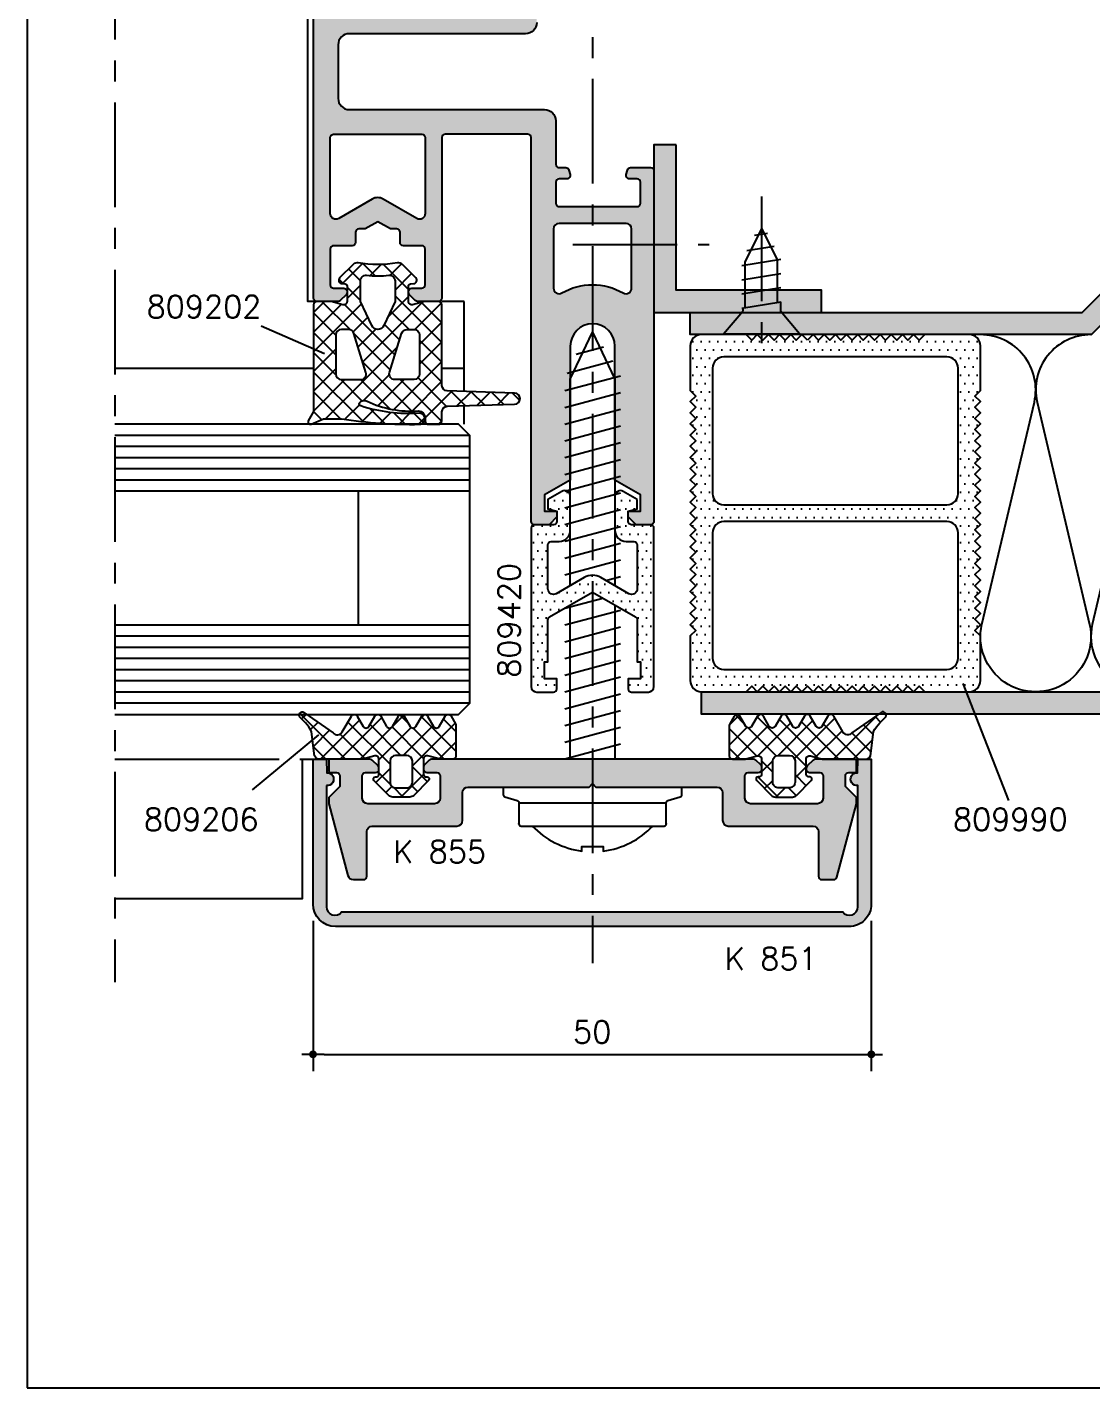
# Model space of a CAD drawing. Extents: x 0 to 4131, y -1600 to 527.
# Drawn here: x 920 to 1015.4, y -320 to -198.1 of the extents above; entities that cross this region are included whole.
import ezdxf

# ---------------------------------------------------------------- set-up
doc = ezdxf.new("R2010")
doc.units = 0
doc.header["$LTSCALE"] = 7.5
doc.header["$MEASUREMENT"] = 0
doc.linetypes.add('CENTER', pattern=[2, 1.25, -0.25, 0.25, -0.25])
doc.layers.get('0').update_dxf_attribs({"linetype": 'CONTINUOUS'})
doc.layers.get('DEFPOINTS').update_dxf_attribs({"linetype": 'CONTINUOUS'})
for name, color, linetype in [('ASSI', 1, 'CENTER'), ('FILL', 8, 'CONTINUOUS'), ('FINE', 7, 'CONTINUOUS'), ('GOMMA', 3, 'CONTINUOUS'), ('GROSSA', 4, 'CONTINUOUS'), ('MARCHIO', 7, 'CONTINUOUS'), ('QUOTE', 254, 'CONTINUOUS'), ('TRATTEGGI', 140, 'CONTINUOUS'), ('VETRO', 6, 'CONTINUOUS'), ('VITERIA', 40, 'CONTINUOUS')]:
    doc.layers.add(name, color=color, linetype=linetype)
doc.styles.get("Standard").update_dxf_attribs({"font": 'romans.shx'})
doc.dimstyles.new('SCALA_1-1$0', dxfattribs={"dimtxt": 2, "dimasz": 1, "dimexe": 1.5, "dimexo": 1.5, "dimgap": 1, "dimtad": 3, "dimdsep": 46, "dimtxsty": 'Standard', "dimblk1": 'PUNTO', "dimblk2": 'PUNTO', "dimsah": 1, "dimcen": 0.09, "dimclrt": 2, "dimadec": 0, "dimazin": 0, "dimtfac": 0.7, "dimtmove": 0, "dimatfit": 3, "dimldrblk": 'PUNTO', "dimfxl": 1, "dimtolj": 2, "dimarcsym": 0})
doc.dimstyles.new('SCALA_1-1$2', dxfattribs={"dimtxt": 2, "dimasz": 2.5, "dimexe": 1.5, "dimexo": 1.5, "dimgap": 1, "dimtad": 3, "dimdec": 0, "dimdsep": 46, "dimtxsty": 'Standard', "dimcen": 0, "dimclrt": 2, "dimaunit": 1, "dimadec": 0, "dimazin": 0, "dimtfac": 0.7, "dimtdec": 4, "dimtmove": 0, "dimatfit": 3, "dimfxl": 1, "dimtolj": 2, "dimarcsym": 0})
pattern_1 = [(45, (920, -320), (-0.883883, 0.883883), []), (135, (920, -320), (-0.883883, -0.883883), [])]
pattern_2 = [(0, (920, -320), (0.375, 0.75), [0, -0.75])]

# ---------------------------------------------------------------- blocks, each defined once
blk = doc.blocks.new('PUNTO')
blk.add_line((-1, 0), (1, 0))
at = {"const_width": 0.35}
blk.add_lwpolyline([(-0.175, 0, 1), (0.175, 0, 1)], format="xyb", close=True, dxfattribs=at)
blk = doc.blocks.new('*D207')
at = {"layer": 'DEFPOINTS', "color": 0, "transparency": 16777216}
for p in [(945.61, -276.66), (995.63, -276.66), (995.63, -290.12)]:
    blk.add_point(p, dxfattribs=at)
at = {"layer": 'QUOTE', "color": 0, "lineweight": -2, "transparency": 16777216}
for p, q in [((945.61, -278.16), (945.61, -291.62)), ((995.63, -278.16), (995.63, -291.62)), ((946.61, -290.12), (994.63, -290.12))]:
    blk.add_line(p, q, dxfattribs=at)
at = {"layer": 'QUOTE', "color": 0, "lineweight": -2, "transparency": 16777216, "rotation": 180}
blk.add_blockref('PUNTO', (945.61, -290.12), dxfattribs=at)
at = {"layer": 'QUOTE', "color": 0, "lineweight": -2, "transparency": 16777216}
blk.add_blockref('PUNTO', (995.63, -290.12), dxfattribs=at)
at = {"layer": 'QUOTE', "color": 2, "transparency": 16777216, "insert": (970.62, -288.12), "char_height": 2, "attachment_point": 5}
blk.add_mtext('\\A2;50', dxfattribs=at)
blk = doc.blocks.new('*D209')
at = {"layer": 'DEFPOINTS', "color": 0, "transparency": 16777216}
for p in [(970.66, -112.71), (967.14, -114.17), (983.93, -167.22), (1086.8, -233.84), (970.66, -281.95)]:
    blk.add_point(p, dxfattribs=at)
at = {"layer": 'QUOTE', "color": 0, "lineweight": -2, "transparency": 16777216}
blk.add_arc((970.66, -117.69), 51.27, 272.7939, 312.2061, dxfattribs=at)
at = {"layer": 'QUOTE', "color": 0, "transparency": 16777216}
for points in [[(1004.81, -155.37), (1005.39, -155.97), (1006.91, -153.95)], [(973.17, -169.32), (973.15, -168.49), (970.66, -168.97)]]:
    blk.add_solid(points, dxfattribs=at)
at = {"layer": 'QUOTE', "color": 2, "transparency": 16777216, "insert": (989.51, -163.22), "char_height": 2, "attachment_point": 5, "rotation": 22.5}
blk.add_mtext('\\A2;Variabile', dxfattribs=at)

msp = doc.modelspace()

# ---------------------------------------------------------------- hatches: boundary and pattern name
at = {"layer": 'FILL'}
h = msp.add_hatch(color=253, dxfattribs=at)
h.paths.add_polyline_path([(945.6564, -222.3595, 0.41421356), (945.9564, -222.6595), (947.8322, -222.6595, 0.19891237), (948.0443, -222.5716), (948.5685, -222.0473, 0.23202478), (948.654, -221.7973, 0.45178835), (948.3564, -221.4595), (947.4564, -221.4595, -0.41421356), (947.1564, -221.1595), (947.1564, -217.9595, -0.41421356), (947.4564, -217.6595), (949.1064, -217.6595, 0.41421356), (949.4064, -217.3595), (949.4064, -216.4595, -0.41421356), (949.7064, -216.1595), (950.2724, -216.1595), (951.4064, -215.5048), (952.5404, -216.1595), (953.1064, -216.1595, -0.41421356), (953.4064, -216.4595), (953.4064, -217.3595, 0.41421356), (953.7064, -217.6595), (955.3564, -217.6595, -0.41421356), (955.6564, -217.9595), (955.6564, -221.1595, -0.41421356), (955.3564, -221.4595), (954.4564, -221.4595, 0.45178835), (954.1588, -221.7973, 0.23202478), (954.2443, -222.0473), (954.7685, -222.5716, 0.19891237), (954.9807, -222.6595), (956.8564, -222.6595, 0.41421356), (957.1564, -222.3595), (957.1564, -207.9595, -0.41421356), (957.4564, -207.6595), (964.8564, -207.6595, -0.41421356), (965.1564, -207.9595), (965.1564, -242.3595, 0.41421356), (965.4564, -242.6595), (966.7564, -242.6595), (967.4564, -241.9595), (967.4564, -241.4595), (966.3564, -241.4595), (966.3564, -239.9874), (968.6564, -238.6595), (968.6564, -226.6595, -1), (972.6564, -226.6595), (972.6564, -238.6595), (974.9564, -239.9874), (974.9564, -241.4595), (973.8564, -241.4595), (973.8564, -241.9595), (974.5564, -242.6595), (975.8564, -242.6595, 0.41421356), (976.1564, -242.3595), (976.1564, -221.1595), (976.1564, -210.9595, 0.41421356), (975.8564, -210.6595), (974.0636, -210.6595, 0.33945426), (973.7738, -210.8818), (973.6666, -211.2818, 0.49314543), (973.9564, -211.6595), (974.6564, -211.6595, -0.41421356), (974.9564, -211.9595), (974.9564, -213.8595, -0.41421356), (974.6564, -214.1595), (967.6564, -214.1595, -0.41421356), (967.3564, -213.8595), (967.3564, -211.9595, -0.41421356), (967.6564, -211.6595), (968.3564, -211.6595, 0.49314543), (968.6462, -211.2818), (968.539, -210.8818, 0.33945426), (968.2492, -210.6595), (967.6564, -210.6595, -0.41421356), (967.3564, -210.3595), (967.3564, -206.4595, 0.41421356), (966.3564, -205.4595), (948.8564, -205.4595, -0.41421356), (947.8564, -204.4595), (947.8564, -199.6595, -0.41421356), (948.8564, -198.6595), (964.6596, -198.6595, 0.41421356), (965.6596, -197.6595), (965.6596, -196.9595, 0.41421356), (965.3596, -196.6595), (960.9564, -196.6595, -0.41421356), (960.6564, -196.3595), (960.6564, -130.3595, -0.41421356), (960.9564, -130.0595), (965.3596, -130.0595, 0.41421356), (965.6596, -129.7595), (965.6596, -129.0595, 0.41421356), (964.6596, -128.0595), (948.3564, -128.0595, -0.41421356), (947.8564, -127.5595), (947.8564, -122.2595, -0.41421356), (948.8564, -121.2595), (967.3564, -121.2595, 0.41421356), (967.6564, -120.9595), (967.6564, -117.9595, 0.41421356), (967.3564, -117.6595), (946.6564, -117.6595, 0.41421356), (945.6564, -118.6595)])
h.paths.add_polyline_path([(958.5564, -196.6595), (947.9564, -196.6595, -0.41421356), (947.6564, -196.3595), (947.6564, -130.3595, -0.41421356), (947.9564, -130.0595), (958.5564, -130.0595, -0.41421356), (958.8564, -130.3595), (958.8564, -196.3595, -0.41421356)], flags=16)
h.paths.add_polyline_path([(955.3564, -207.6595, -0.41421356), (955.6564, -207.9595), (955.6564, -214.7831, -0.57735027), (954.9064, -215.2161), (951.9064, -213.484, 0.26794919), (950.9064, -213.484), (947.9064, -215.2161, -0.57735027), (947.1564, -214.7831), (947.1564, -207.9595, -0.41421356), (947.4564, -207.6595)], flags=16)
h.paths.add_polyline_path([(967.6564, -215.6595), (973.6564, -215.6595, -0.41421356), (974.1564, -216.1595), (974.1564, -221.4633, -0.57735027), (973.4064, -221.8963, 0.26794919), (967.9064, -221.8963, -0.57735027), (967.1564, -221.4633), (967.1564, -216.1595, -0.41421356)], flags=16)
for points in [[(1040.0816, -200.9142), (1038.6674, -199.4999), (1031.0695, -207.0978), (1014.537, -223.6304), (979.4114, -223.6304), (979.4114, -225.6304), (1015.3654, -225.6304)], [(991.1564, -221.6304), (978.1564, -221.6304), (978.1564, -208.6304), (976.1564, -208.6304), (976.1564, -223.6304), (991.1564, -223.6304)], [(1064.1233, -224.9558), (1062.7087, -223.5419), (1028.6202, -257.6304), (980.4114, -257.6304), (980.4114, -259.6304), (1029.4487, -259.6304)], [(995.6295, -276.6609), (995.6269, -263.6643), (994.4277, -263.6643), (994.3838, -264.8804, 1.07550671), (994.4264, -266.0427), (994.4212, -276.9114, -0.72075922), (993.0712, -277.3614), (948.1712, -277.3614, -0.72075922), (946.8212, -276.9114), (946.8095, -266.0427, 1.07550671), (946.8513, -264.8804), (946.8064, -263.6643), (945.6072, -263.6643), (945.6128, -276.6624, 0.41406438), (947.6128, -278.6614), (993.6295, -278.6614, 0.41428118)], [(984.3064, -265.1643, -0.41421356), (984.6064, -264.8643), (985.5064, -264.8643, 0.41421356), (985.8064, -264.5643), (985.8064, -264.3886, 0.19891237), (985.7185, -264.1764), (985.2943, -263.7522, 0.19891237), (985.0822, -263.6643), (956.2307, -263.6643, 0.19891237), (956.0185, -263.7522), (955.5943, -264.1764, 0.19891237), (955.5064, -264.3886), (955.5064, -264.5643, 0.41421356), (955.8064, -264.8643), (956.7064, -264.8643, -0.41421356), (957.0064, -265.1643), (957.0064, -267.1643, -0.41421356), (956.5064, -267.6643), (950.5188, -267.6643, -0.41421356), (950.0188, -267.1643), (950.0188, -265.1643, -0.41421356), (950.3188, -264.8643), (951.2188, -264.8643, 0.45178835), (951.5164, -264.5264, 0.23202478), (951.4309, -264.2764), (950.9067, -263.7522, 0.19891237), (950.6945, -263.6643), (947.1688, -263.6643, 0.41421356), (947.0188, -263.8143), (947.0188, -264.7143, 0.41421356), (947.1688, -264.8643), (947.7188, -264.8643, -0.41421356), (948.0188, -265.1643), (948.0188, -266.1092), (947.0188, -267.1092), (947.0188, -267.6643), (948.7415, -274.0937, 0.33945426), (949.2245, -274.4643), (950.1188, -274.4643, 0.41421356), (950.4188, -274.1643), (950.4188, -270.1643, -0.41421356), (950.9188, -269.6643), (958.5064, -269.6643, 0.41421356), (959.0064, -269.1643), (959.0064, -266.6643, -0.41421356), (959.5064, -266.1643), (970.3564, -266.1643), (970.6564, -265.8643), (970.9564, -266.1643), (981.8064, -266.1643, -0.41421356), (982.3064, -266.6643), (982.3064, -269.1643, 0.41421356), (982.8064, -269.6643), (990.4064, -269.6643, -0.41421356), (990.9064, -270.1643), (990.9064, -274.1643, 0.41421356), (991.2064, -274.4643), (992.2542, -274.4643, 0.33945426), (992.5439, -274.2419), (994.3064, -267.6643), (994.3064, -267.1092), (993.3064, -266.1092), (993.3064, -265.1643, -0.41421356), (993.6064, -264.8643), (994.1564, -264.8643, 0.41421356), (994.3064, -264.7143), (994.3064, -263.8143, 0.41421356), (994.1564, -263.6643), (990.6307, -263.6643, 0.19891237), (990.4185, -263.7522), (989.8943, -264.2764, 0.23202478), (989.8088, -264.5264, 0.45178835), (990.1064, -264.8643), (991.0064, -264.8643, -0.41421356), (991.3064, -265.1643), (991.3064, -267.1643, -0.41421356), (990.8064, -267.6643), (984.8064, -267.6643, -0.41421356), (984.3064, -267.1643)]]:
    msp.add_hatch(color=253, dxfattribs=at).paths.add_polyline_path(points)
h = msp.add_hatch(dxfattribs=at)
h.set_pattern_fill('ANSI37', color=137, scale=10, style=0)
h.set_pattern_definition(pattern_1)
h.paths.add_polyline_path([(955.0571, -232.4595, -0.41421356), (955.6571, -233.0595), (955.6571, -233.3595, 0.41421356), (955.9571, -233.6595), (956.8571, -233.6595, 0.41421356), (957.1571, -233.3595), (957.1571, -232.5443, -0.4052433), (957.6417, -232.0446), (963.6724, -231.8592, 0.96973923), (963.6724, -230.8597), (957.6417, -230.6744, -0.4052433), (957.1571, -230.1746), (957.1571, -222.9595, 0.41421356), (956.8571, -222.6595), (955.6162, -222.6595), (954.5347, -222.9492, -0.49314543), (954.1571, -222.6595), (954.1571, -221.2819, -0.38887873), (954.3396, -221.0826), (954.6344, -221.0568, 0.63707026), (954.8204, -220.5459), (953.6121, -219.3376, 0.24541991), (953.1703, -219.199, -0.08886044), (949.6438, -219.199, 0.24541991), (949.2021, -219.3376), (947.9938, -220.5459, 0.63707026), (948.1798, -221.0568), (948.4745, -221.0826, -0.38887873), (948.6571, -221.2819), (948.6571, -222.6595, -0.49314543), (948.2794, -222.9492), (947.2361, -222.6697, 0.06554346), (947.1585, -222.6595), (945.9571, -222.6595, 0.41421356), (945.6571, -222.9595), (945.6571, -232.5219), (945.1829, -233.3611, 0.71951495), (945.4367, -233.6429), (946.5499, -233.1595), (948.1646, -233.1595, 0.04380891), (955.1229, -233.6643, 1.01146877), (955.1494, -232.6647, -0.09779405), (949.8828, -232.0163, -0.52267034), (949.7878, -231.702, -0.38653613), (950.4514, -231.5926, 0.12867763)])
h.paths.add_polyline_path([(952.4609, -229.0117), (953.5437, -225.5117, -0.32883045), (954.0213, -225.1595), (954.6571, -225.1595, -0.41421356), (955.1571, -225.6595), (955.1571, -229.1595, -0.41421356), (954.6571, -229.6595), (952.9386, -229.6595, -0.5050829)], flags=16)
h.paths.add_polyline_path([(949.8756, -229.6595), (948.1571, -229.6595, -0.41421356), (947.6571, -229.1595), (947.6571, -225.6595, -0.41421356), (948.1571, -225.1595), (948.7928, -225.1595, -0.32883045), (949.2705, -225.5117), (950.3532, -229.0117, -0.5050829)], flags=16)
h.paths.add_polyline_path([(950.8633, -224.8173), (949.8571, -222.6595), (949.8571, -220.808, -0.44100912), (950.4023, -220.3101, 0.04533687), (952.4118, -220.3101, -0.44100912), (952.9571, -220.808), (952.9571, -222.6595), (951.9508, -224.8173, -0.63707026)], flags=16)
h = msp.add_hatch(dxfattribs=at)
h.set_pattern_fill('DOTS', color=2, scale=12, style=0)
h.set_pattern_definition(pattern_2)
h.paths.add_polyline_path([(1005.4114, -226.6304, 0.41421356), (1004.4114, -225.6304), (1000.4114, -225.6304), (999.9114, -226.1304), (999.4114, -225.6304), (998.9114, -226.1304), (998.4114, -225.6304), (997.9114, -226.1304), (997.4114, -225.6304), (996.9114, -226.1304), (996.4114, -225.6304), (995.9114, -226.1304), (995.4114, -225.6304), (994.9114, -226.1304), (994.4114, -225.6304), (993.9114, -226.1304), (993.4114, -225.6304), (992.9114, -226.1304), (992.4114, -225.6304), (991.9114, -226.1304), (991.4114, -225.6304), (990.9114, -226.1304), (990.4114, -225.6304), (989.9114, -226.1304), (989.4114, -225.6304), (988.9114, -226.1304), (988.4114, -225.6304), (987.9114, -226.1304), (987.4114, -225.6304), (986.9114, -226.1304), (986.4114, -225.6304), (985.9114, -226.1304), (985.4114, -225.6304), (984.9114, -226.1304), (984.4114, -225.6304), (982.3943, -225.6304), (980.4114, -225.6304, 0.41421356), (979.4114, -226.6304), (979.4114, -230.6304), (979.9114, -231.1304), (979.4114, -231.6304), (979.9114, -232.1304), (979.4114, -232.6304), (979.9114, -233.1304), (979.4114, -233.6304), (979.9114, -234.1304), (979.4114, -234.6304), (979.9114, -235.1304), (979.4114, -235.6304), (979.9114, -236.1304), (979.4114, -236.6304), (979.9114, -237.1304), (979.4114, -237.6304), (979.9114, -238.1304), (979.4114, -238.6304), (979.9114, -239.1304), (979.4114, -239.6304), (979.9114, -240.1304), (979.4114, -240.6304), (979.9114, -241.1304), (979.4114, -241.6304), (979.9114, -242.1304), (979.4114, -242.6304), (979.9114, -243.1304), (979.4114, -243.6304), (979.9114, -244.1304), (979.4114, -244.6304), (979.9114, -245.1304), (979.4114, -245.6304), (979.9114, -246.1304), (979.4114, -246.6304), (979.9114, -247.1304), (979.4114, -247.6304), (979.9114, -248.1304), (979.4114, -248.6304), (979.9114, -249.1304), (979.4114, -249.6304), (979.9114, -250.1304), (979.4114, -250.6304), (979.9114, -251.1304), (979.4114, -251.6304), (979.9114, -252.1304), (979.4114, -252.6304), (979.4114, -256.6304, 0.41421356), (980.4114, -257.6304), (984.4114, -257.6304), (984.9114, -257.1304), (985.4114, -257.6304), (985.9114, -257.1304), (986.4114, -257.6304), (986.9114, -257.1304), (987.4114, -257.6304), (987.9114, -257.1304), (988.4114, -257.6304), (988.9114, -257.1304), (989.4114, -257.6304), (989.9114, -257.1304), (990.4114, -257.6304), (990.9114, -257.1304), (991.4114, -257.6304), (991.9114, -257.1304), (992.4114, -257.6304), (992.9114, -257.1304), (993.4114, -257.6304), (993.9114, -257.1304), (994.4114, -257.6304), (994.9114, -257.1304), (995.4114, -257.6304), (995.9114, -257.1304), (996.4114, -257.6304), (996.9114, -257.1304), (997.4114, -257.6304), (997.9114, -257.1304), (998.4114, -257.6304), (998.9114, -257.1304), (999.4114, -257.6304), (999.9114, -257.1304), (1000.4114, -257.6304), (1004.4114, -257.6304, 0.41421356), (1005.4114, -256.6304), (1005.4114, -252.6304), (1004.9114, -252.1304), (1005.4114, -251.6304), (1004.9114, -251.1304), (1005.4114, -250.6304), (1004.9114, -250.1304), (1005.4114, -249.6304), (1004.9114, -249.1304), (1005.4114, -248.6304), (1004.9114, -248.1304), (1005.4114, -247.6304), (1004.9114, -247.1304), (1005.4114, -246.6304), (1004.9114, -246.1304), (1005.4114, -245.6304), (1004.9114, -245.1304), (1005.4114, -244.6304), (1004.9114, -244.1304), (1005.4114, -243.6304), (1004.9114, -243.1304), (1005.4114, -242.6304), (1004.9114, -242.1304), (1005.4114, -241.6304), (1004.9114, -241.1304), (1005.4114, -240.6304), (1004.9114, -240.1304), (1005.4114, -239.6304), (1004.9114, -239.1304), (1005.4114, -238.6304), (1004.9114, -238.1304), (1005.4114, -237.6304), (1004.9114, -237.1304), (1005.4114, -236.6304), (1004.9114, -236.1304), (1005.4114, -235.6304), (1004.9114, -235.1304), (1005.4114, -234.6304), (1004.9114, -234.1304), (1005.4114, -233.6304), (1004.9114, -233.1304), (1005.4114, -232.6304), (1004.9114, -232.1304), (1005.4114, -231.6304), (1004.9114, -231.1304), (1005.4114, -230.6304)])
h.paths.add_polyline_path([(1003.4114, -239.8804, -0.41421356), (1002.4114, -240.8804), (982.4114, -240.8804, -0.41421356), (981.4114, -239.8804), (981.4114, -228.6304, -0.41421356), (982.4114, -227.6304), (1002.4114, -227.6304, -0.41421356), (1003.4114, -228.6304)], flags=16)
h.paths.add_polyline_path([(1003.4114, -243.3804), (1003.4114, -254.6304, -0.41421356), (1002.4114, -255.6304), (982.4114, -255.6304, -0.41421356), (981.4114, -254.6304), (981.4114, -243.3804, -0.41421356), (982.4114, -242.3804), (1002.4114, -242.3804, -0.41421356)], flags=16)
h = msp.add_hatch(dxfattribs=at)
h.set_pattern_fill('DOTS', color=2, scale=12, style=0)
h.set_pattern_definition(pattern_2)
edge = h.paths.add_edge_path()
edge.add_line((974.6564, -240.3915), (973.4064, -239.6698))
edge.add_arc((973.1564, -240.1028), 0.5, 60, 180)
edge.add_line((972.6564, -240.1028), (972.6564, -243.1595))
edge.add_arc((973.6564, -243.1595), 1, 180, 270)
edge.add_line((973.6564, -244.1595), (974.3564, -244.1595))
edge.add_arc((974.3564, -244.4595), 0.3, 0, 90, ccw=False)
edge.add_line((974.6564, -244.4595), (974.6564, -248.4078))
edge.add_arc((974.1564, -248.4078), 0.5, -120, 0, ccw=False)
edge.add_line((973.9064, -248.8408), (971.4064, -247.3974))
edge.add_arc((970.6564, -248.6965), 1.5, 60, 120)
edge.add_line((969.9064, -247.3974), (967.4064, -248.8408))
edge.add_arc((967.1564, -248.4078), 0.5, 180, 300, ccw=False)
edge.add_line((966.6564, -248.4078), (966.6564, -244.4595))
edge.add_arc((966.9564, -244.4595), 0.3, 90, 180, ccw=False)
edge.add_line((966.9564, -244.1595), (967.6564, -244.1595))
edge.add_arc((967.6564, -243.1595), 1, 270, 360)
edge.add_line((968.6564, -243.1595), (968.6564, -240.1028))
edge.add_arc((968.1564, -240.1028), 0.5, 0, 120)
edge.add_line((967.9064, -239.6698), (966.6564, -240.3915))
edge.add_line((966.6564, -240.3915), (966.6564, -241.2451))
edge.add_line((966.6564, -241.2451), (967.4564, -241.4595))
edge.add_line((967.4564, -241.4595), (967.4564, -242.3595))
edge.add_arc((967.1564, -242.3595), 0.3, 270, 360, ccw=False)
edge.add_line((967.1564, -242.6595), (965.4564, -242.6595))
edge.add_arc((965.4564, -242.9595), 0.3, 90, 180)
edge.add_line((965.1564, -242.9595), (965.1564, -257.1595))
edge.add_arc((965.6564, -257.1595), 0.5, 180, 270)
edge.add_line((965.6564, -257.6595), (967.1564, -257.6595))
edge.add_arc((967.1564, -257.3595), 0.3, 270, 360)
edge.add_line((967.4564, -257.3595), (967.4564, -256.4595))
edge.add_line((967.4564, -256.4595), (966.3564, -256.4595))
edge.add_line((966.3564, -256.4595), (966.3564, -254.9595))
edge.add_line((966.3564, -254.9595), (966.6564, -254.9595))
edge.add_line((966.6564, -254.9595), (966.6564, -251.1791))
edge.add_arc((966.9564, -251.1791), 0.3, 120, 180, ccw=False)
edge.add_line((966.8064, -250.9193), (970.6564, -248.6965))
edge.add_line((970.6564, -248.6965), (974.5064, -250.9193))
edge.add_arc((974.3564, -251.1791), 0.3, 0, 60, ccw=False)
edge.add_line((974.6564, -251.1791), (974.6564, -254.9595))
edge.add_line((974.6564, -254.9595), (974.9564, -254.9595))
edge.add_line((974.9564, -254.9595), (974.9564, -256.4595))
edge.add_line((974.9564, -256.4595), (973.8564, -256.4595))
edge.add_line((973.8564, -256.4595), (973.8564, -257.3595))
edge.add_arc((974.1564, -257.3595), 0.3, 180, 270)
edge.add_line((974.1564, -257.6595), (975.6564, -257.6595))
edge.add_arc((975.6564, -257.1595), 0.5, 270, 360)
edge.add_line((976.1564, -257.1595), (976.1564, -242.9595))
edge.add_arc((975.8564, -242.9595), 0.3, 0, 90)
edge.add_line((975.8564, -242.6595), (974.1564, -242.6595))
edge.add_arc((974.1564, -242.3595), 0.3, 180, 270, ccw=False)
edge.add_line((973.8564, -242.3595), (973.8564, -241.4595))
edge.add_line((973.8564, -241.4595), (974.6564, -241.2451))
edge.add_line((974.6564, -241.2451), (974.6564, -240.3915))
h = msp.add_hatch(dxfattribs=at)
h.set_pattern_fill('ANSI37', color=137, scale=10, style=0)
h.set_pattern_definition(pattern_1)
edge = h.paths.add_edge_path()
edge.add_line((958.1126, -263.6643), (957.0612, -263.6643))
edge.add_arc((957.061, -262.8644), 0.7999, 260.830387, 270.012319, ccw=False)
edge.add_line((956.9336, -263.6541), (955.8902, -263.3745))
edge.add_arc((955.8126, -263.6643), 0.3, 75, 180)
edge.add_line((955.5126, -263.6643), (955.5126, -265.0419))
edge.add_arc((955.7126, -265.0419), 0.2, 180, 265)
edge.add_line((955.6952, -265.2411), (955.83, -265.2529))
edge.add_arc((955.8126, -265.4522), 0.2, -45, 85, ccw=False)
edge.add_line((955.954, -265.5936), (954.6298, -266.9178))
edge.add_arc((954.2762, -266.5643), 0.5, 270, 315, ccw=False)
edge.add_line((954.2762, -267.0643), (952.749, -267.0643))
edge.add_arc((952.749, -266.5643), 0.5, 225, 270, ccw=False)
edge.add_line((952.3954, -266.9178), (951.0712, -265.5936))
edge.add_arc((951.2126, -265.4522), 0.2, 95, 225, ccw=False)
edge.add_line((951.1952, -265.2529), (951.33, -265.2411))
edge.add_arc((951.3126, -265.0419), 0.2, 275, 360)
edge.add_line((951.5126, -265.0419), (951.5126, -263.6643))
edge.add_arc((951.2126, -263.6643), 0.3, 0, 105)
edge.add_line((951.135, -263.3745), (950.0535, -263.6643))
edge.add_line((950.0535, -263.6643), (946.2126, -263.6643))
edge.add_arc((946.2126, -263.1643), 0.5, 180, 270, ccw=False)
edge.add_line((945.7126, -263.1643), (945.4763, -261.1837))
edge.add_arc((942.688, -262.6261), 3.1393, 27.352201, 44.615253)
edge.add_line((944.9226, -260.4212), (944.3872, -259.8634))
edge.add_arc((944.659, -259.7367), 0.3, 40, 205, ccw=False)
edge.add_line((944.8889, -259.5438), (947.4149, -261.3033))
edge.add_arc((947.7994, -260.9837), 0.5, 219.74084, 330)
edge.add_line((948.2324, -261.2337), (949.0519, -259.8143))
edge.add_arc((949.3117, -259.9643), 0.3, 30, 150, ccw=False)
edge.add_line((949.5715, -259.8143), (950.1021, -260.7333))
edge.add_arc((950.3619, -260.5833), 0.3, 210, 330)
edge.add_line((950.6217, -260.7333), (951.1523, -259.8143))
edge.add_arc((951.4121, -259.9643), 0.3, 30, 150, ccw=False)
edge.add_line((951.6719, -259.8143), (952.2026, -260.7333))
edge.add_arc((952.4624, -260.5833), 0.3, 210, 330)
edge.add_line((952.7222, -260.7333), (953.2528, -259.8143))
edge.add_arc((953.5126, -259.9643), 0.3, 30, 150, ccw=False)
edge.add_line((953.7724, -259.8143), (954.303, -260.7333))
edge.add_arc((954.5628, -260.5833), 0.3, 210, 330)
edge.add_line((954.8226, -260.7333), (955.3533, -259.8143))
edge.add_arc((955.6131, -259.9643), 0.3, 30, 150, ccw=False)
edge.add_line((955.8729, -259.8143), (956.4035, -260.7333))
edge.add_arc((956.6633, -260.5833), 0.3, 210, 330)
edge.add_line((956.9231, -260.7333), (957.4537, -259.8143))
edge.add_arc((957.7135, -259.9643), 0.3, 30, 150, ccw=False)
edge.add_line((957.9733, -259.8143), (958.3724, -260.5055))
edge.add_arc((958.1126, -260.6555), 0.3, 0, 30, ccw=False)
edge.add_line((958.4126, -260.6555), (958.4126, -263.3643))
edge.add_arc((958.1126, -263.3643), 0.3, -90, 0, ccw=False)
edge = h.paths.add_edge_path(flags=16)
edge.add_line((954.5126, -265.7328), (954.5126, -263.8312))
edge.add_arc((954.0126, -263.8312), 0.5, 0, 90)
edge.add_line((954.0126, -263.3312), (953.0126, -263.3312))
edge.add_arc((953.0126, -263.8312), 0.5, 90, 180)
edge.add_line((952.5126, -263.8312), (952.5126, -265.7328))
edge.add_arc((953.0126, -265.7328), 0.5, 180, 275.191667)
edge.add_line((953.0578, -266.2308), (953.9674, -266.2308))
edge.add_arc((954.0126, -265.7328), 0.5, 264.808333, 360)
h = msp.add_hatch(dxfattribs=at)
h.set_pattern_fill('ANSI37', color=137, scale=10, style=0)
h.set_pattern_definition(pattern_1)
edge = h.paths.add_edge_path()
edge.add_line((983.2002, -263.6643), (984.2516, -263.6643))
edge.add_arc((984.2518, -262.8644), 0.7999, 269.987681, 279.169613)
edge.add_line((984.3793, -263.6541), (985.4226, -263.3745))
edge.add_arc((985.5002, -263.6643), 0.3, 0, 105, ccw=False)
edge.add_line((985.8002, -263.6643), (985.8002, -265.0419))
edge.add_arc((985.6002, -265.0419), 0.2, 275, 360, ccw=False)
edge.add_line((985.6177, -265.2411), (985.4828, -265.2529))
edge.add_arc((985.5002, -265.4522), 0.2, 95, 225)
edge.add_line((985.3588, -265.5936), (986.6831, -266.9178))
edge.add_arc((987.0366, -266.5643), 0.5, 225, 270)
edge.add_line((987.0366, -267.0643), (988.5638, -267.0643))
edge.add_arc((988.5638, -266.5643), 0.5, 270, 315)
edge.add_line((988.9174, -266.9178), (990.2417, -265.5936))
edge.add_arc((990.1002, -265.4522), 0.2, 315, 445)
edge.add_line((990.1177, -265.2529), (989.9828, -265.2411))
edge.add_arc((990.0002, -265.0419), 0.2, 180, 265, ccw=False)
edge.add_line((989.8002, -265.0419), (989.8002, -263.6643))
edge.add_arc((990.1002, -263.6643), 0.3, 75, 180, ccw=False)
edge.add_line((990.1779, -263.3745), (991.2593, -263.6643))
edge.add_line((991.2593, -263.6643), (995.1002, -263.6643))
edge.add_arc((995.1002, -263.1643), 0.5, 270, 360)
edge.add_line((995.6002, -263.1643), (995.8365, -261.1837))
edge.add_arc((998.6249, -262.6261), 3.1393, 135.384747, 152.647799, ccw=False)
edge.add_line((996.3902, -260.4212), (996.9257, -259.8634))
edge.add_arc((996.6538, -259.7367), 0.3, 335, 500)
edge.add_line((996.424, -259.5438), (993.8979, -261.3033))
edge.add_arc((993.5135, -260.9837), 0.5, 210, 320.25916, ccw=False)
edge.add_line((993.0804, -261.2337), (992.261, -259.8143))
edge.add_arc((992.0012, -259.9643), 0.3, 30, 150)
edge.add_line((991.7413, -259.8143), (991.2107, -260.7333))
edge.add_arc((990.9509, -260.5833), 0.3, 210, 330, ccw=False)
edge.add_line((990.6911, -260.7333), (990.1605, -259.8143))
edge.add_arc((989.9007, -259.9643), 0.3, 30, 150)
edge.add_line((989.6409, -259.8143), (989.1103, -260.7333))
edge.add_arc((988.8505, -260.5833), 0.3, 210, 330, ccw=False)
edge.add_line((988.5907, -260.7333), (988.06, -259.8143))
edge.add_arc((987.8002, -259.9643), 0.3, 30, 150)
edge.add_line((987.5404, -259.8143), (987.0098, -260.7333))
edge.add_arc((986.75, -260.5833), 0.3, 210, 330, ccw=False)
edge.add_line((986.4902, -260.7333), (985.9596, -259.8143))
edge.add_arc((985.6998, -259.9643), 0.3, 30, 150)
edge.add_line((985.44, -259.8143), (984.9094, -260.7333))
edge.add_arc((984.6495, -260.5833), 0.3, 210, 330, ccw=False)
edge.add_line((984.3897, -260.7333), (983.8591, -259.8143))
edge.add_arc((983.5993, -259.9643), 0.3, 30, 150)
edge.add_line((983.3395, -259.8143), (982.9404, -260.5055))
edge.add_arc((983.2002, -260.6555), 0.3, 150, 180)
edge.add_line((982.9002, -260.6555), (982.9002, -263.3643))
edge.add_arc((983.2002, -263.3643), 0.3, 180, 270)
edge = h.paths.add_edge_path(flags=16)
edge.add_line((986.8002, -265.7328), (986.8002, -263.8312))
edge.add_arc((987.3002, -263.8312), 0.5, 90, 180, ccw=False)
edge.add_line((987.3002, -263.3312), (988.3002, -263.3312))
edge.add_arc((988.3002, -263.8312), 0.5, 0, 90, ccw=False)
edge.add_line((988.8002, -263.8312), (988.8002, -265.7328))
edge.add_arc((988.3002, -265.7328), 0.5, 264.808333, 360, ccw=False)
edge.add_line((988.255, -266.2308), (987.3455, -266.2308))
edge.add_arc((987.3002, -265.7328), 0.5, 180, 275.191667, ccw=False)

# ---------------------------------------------------------------- linework, layer by layer
at = {"layer": 'ASSI'}
for p, q in [((970.6564, -112.7139), (970.6564, -281.9518)), ((927.8461, -114.8155), (927.8461, -283.6582)), ((985.7969, -213.254), (985.7969, -226.8077)), ((968.8744, -217.5388), (981.0995, -217.5388))]:
    msp.add_line(p, q, dxfattribs=at)
at = {"layer": 'FINE'}
for p, q in [((959.1564, -222.6595), (957.1571, -222.6595)), ((959.1564, -230.7209), (959.1564, -222.6595)), ((945.6571, -228.6595), (927.8461, -228.6595)), ((959.1564, -228.6595), (957.1571, -228.6595)), ((927.8461, -263.6643), (942.5763, -263.6643)), ((944.4294, -263.6643), (945.6425, -263.6643))]:
    msp.add_line(p, q, dxfattribs=at)
for points in [[(945.9571, -222.6595), (945.1571, -222.6595), (945.1564, -118.6595), (927.8461, -118.6595)], [(959.1564, -233.6595), (959.1564, -231.998)], [(927.8461, -276.1643), (944.6564, -276.1643), (944.6564, -263.6643)]]:
    msp.add_lwpolyline(points, dxfattribs=at)
at = {"layer": 'GOMMA'}
for points in [[(954.5347, -222.9492, -0.49314543), (954.1571, -222.6595), (954.1571, -221.2819, -0.38887873), (954.3396, -221.0826), (954.6344, -221.0568, 0.63707026), (954.8204, -220.5459), (953.6121, -219.3376, 0.24541991), (953.1703, -219.199, -0.08886044), (949.6438, -219.199, 0.24541991), (949.2021, -219.3376), (947.9938, -220.5459, 0.63707026), (948.1798, -221.0568), (948.4745, -221.0826, -0.38887873), (948.6571, -221.2819), (948.6571, -222.6595, -0.49314543), (948.2794, -222.9492), (947.2361, -222.6697, 0.06554346), (947.1585, -222.6595), (945.9571, -222.6595, 0.41421356), (945.6571, -222.9595), (945.6571, -232.5219), (945.1829, -233.3611, 0.71951495), (945.4367, -233.6429), (946.5499, -233.1595), (948.1646, -233.1595, 0.04380891), (955.1229, -233.6643, 1.01146877), (955.1494, -232.6647, -0.09779405), (949.8828, -232.0163, -0.52267034), (949.7878, -231.702, -0.38653613), (950.4514, -231.5926, 0.12867763), (955.0571, -232.4595, -0.41421356), (955.6571, -233.0595), (955.6571, -233.3595, 0.41421356), (955.9571, -233.6595), (956.8571, -233.6595, 0.41421356), (957.1571, -233.3595), (957.1571, -232.5443, -0.4052433), (957.6417, -232.0446), (963.6724, -231.8592, 0.96973923), (963.6724, -230.8597), (957.6417, -230.6744, -0.4052433), (957.1571, -230.1746), (957.1571, -222.9595, 0.41421356), (956.8571, -222.6595), (955.6162, -222.6595)], [(950.4023, -220.3101, 0.04533687), (952.4118, -220.3101, -0.44100912), (952.9571, -220.808), (952.9571, -222.6595), (951.9508, -224.8173, -0.63707026), (950.8633, -224.8173), (949.8571, -222.6595), (949.8571, -220.808, -0.44100912)], [(948.7928, -225.1595), (948.1571, -225.1595, 0.41421356), (947.6571, -225.6595), (947.6571, -229.1595, 0.41421356), (948.1571, -229.6595), (949.8756, -229.6595, 0.5050829), (950.3532, -229.0117), (949.2705, -225.5117, 0.32883045)], [(954.0213, -225.1595), (954.6571, -225.1595, -0.41421356), (955.1571, -225.6595), (955.1571, -229.1595, -0.41421356), (954.6571, -229.6595), (952.9386, -229.6595, -0.5050829), (952.4609, -229.0117), (953.5437, -225.5117, -0.32883045)], [(989.9114, -226.1304), (989.4114, -225.6304), (988.9114, -226.1304), (988.4114, -225.6304), (987.9114, -226.1304), (987.4114, -225.6304), (986.9114, -226.1304), (986.4114, -225.6304), (985.9114, -226.1304), (985.4114, -225.6304), (984.9114, -226.1304), (984.4114, -225.6304), (980.4114, -225.6304, 0.41421356), (979.4114, -226.6304), (979.4114, -230.6304), (979.9114, -231.1304), (979.4114, -231.6304), (979.9114, -232.1304), (979.4114, -232.6304), (979.9114, -233.1304), (979.4114, -233.6304), (979.9114, -234.1304), (979.4114, -234.6304), (979.9114, -235.1304), (979.4114, -235.6304), (979.9114, -236.1304), (979.4114, -236.6304), (979.9114, -237.1304), (979.4114, -237.6304), (979.9114, -238.1304), (979.4114, -238.6304), (979.9114, -239.1304), (979.4114, -239.6304), (979.9114, -240.1304), (979.4114, -240.6304), (979.9114, -241.1304), (979.4114, -241.6304), (979.9114, -242.1304), (979.4114, -242.6304), (979.9114, -243.1304), (979.4114, -243.6304), (979.9114, -244.1304), (979.4114, -244.6304), (979.9114, -245.1304), (979.4114, -245.6304), (979.9114, -246.1304), (979.4114, -246.6304), (979.9114, -247.1304), (979.4114, -247.6304), (979.9114, -248.1304), (979.4114, -248.6304), (979.9114, -249.1304), (979.4114, -249.6304), (979.9114, -250.1304), (979.4114, -250.6304), (979.9114, -251.1304), (979.4114, -251.6304), (979.9114, -252.1304), (979.4114, -252.6304), (979.4114, -256.6304, 0.41421356), (980.4114, -257.6304), (984.4114, -257.6304), (984.9114, -257.1304), (985.4114, -257.6304), (985.9114, -257.1304), (986.4114, -257.6304), (986.9114, -257.1304), (987.4114, -257.6304), (987.9114, -257.1304), (988.4114, -257.6304), (988.9114, -257.1304), (989.4114, -257.6304), (989.9114, -257.1304), (990.4114, -257.6304), (990.9114, -257.1304), (991.4114, -257.6304), (991.9114, -257.1304), (992.4114, -257.6304), (992.9114, -257.1304), (993.4114, -257.6304), (993.9114, -257.1304), (994.4114, -257.6304), (994.9114, -257.1304), (995.4114, -257.6304), (995.9114, -257.1304), (996.4114, -257.6304), (996.9114, -257.1304), (997.4114, -257.6304), (997.9114, -257.1304), (998.4114, -257.6304), (998.9114, -257.1304), (999.4114, -257.6304), (999.9114, -257.1304), (1000.4114, -257.6304), (1004.4114, -257.6304, 0.41421356), (1005.4114, -256.6304), (1005.4114, -252.6304), (1004.9114, -252.1304), (1005.4114, -251.6304), (1004.9114, -251.1304), (1005.4114, -250.6304), (1004.9114, -250.1304), (1005.4114, -249.6304), (1004.9114, -249.1304), (1005.4114, -248.6304), (1004.9114, -248.1304), (1005.4114, -247.6304), (1004.9114, -247.1304), (1005.4114, -246.6304), (1004.9114, -246.1304), (1005.4114, -245.6304), (1004.9114, -245.1304), (1005.4114, -244.6304), (1004.9114, -244.1304), (1005.4114, -243.6304), (1004.9114, -243.1304), (1005.4114, -242.6304), (1004.9114, -242.1304), (1005.4114, -241.6304), (1004.9114, -241.1304), (1005.4114, -240.6304), (1004.9114, -240.1304), (1005.4114, -239.6304), (1004.9114, -239.1304), (1005.4114, -238.6304), (1004.9114, -238.1304), (1005.4114, -237.6304), (1004.9114, -237.1304), (1005.4114, -236.6304), (1004.9114, -236.1304), (1005.4114, -235.6304), (1004.9114, -235.1304), (1005.4114, -234.6304), (1004.9114, -234.1304), (1005.4114, -233.6304), (1004.9114, -233.1304), (1005.4114, -232.6304), (1004.9114, -232.1304), (1005.4114, -231.6304), (1004.9114, -231.1304), (1005.4114, -230.6304), (1005.4114, -226.6304, 0.41421356), (1004.4114, -225.6304), (1000.4114, -225.6304), (999.9114, -226.1304), (999.4114, -225.6304), (998.9114, -226.1304), (998.4114, -225.6304), (997.9114, -226.1304), (997.4114, -225.6304), (996.9114, -226.1304), (996.4114, -225.6304), (995.9114, -226.1304), (995.4114, -225.6304), (994.9114, -226.1304), (994.4114, -225.6304), (993.9114, -226.1304), (993.4114, -225.6304), (992.9114, -226.1304), (992.4114, -225.6304), (991.9114, -226.1304), (991.4114, -225.6304), (990.9114, -226.1304), (990.4114, -225.6304)], [(982.4114, -227.6304, 0.41421356), (981.4114, -228.6304), (981.4114, -239.8804, 0.41421356), (982.4114, -240.8804), (1002.4114, -240.8804, 0.41421356), (1003.4114, -239.8804), (1003.4114, -228.6304, 0.41421356), (1002.4114, -227.6304)], [(974.6564, -240.3915), (973.4064, -239.6698, 0.57735027), (972.6564, -240.1028), (972.6564, -243.1595, 0.41421356), (973.6564, -244.1595), (974.3564, -244.1595, -0.41421356), (974.6564, -244.4595), (974.6564, -248.4078, -0.57735027), (973.9064, -248.8408), (971.4064, -247.3974, 0.26794919), (969.9064, -247.3974), (967.4064, -248.8408, -0.57735027), (966.6564, -248.4078), (966.6564, -244.4595, -0.41421356), (966.9564, -244.1595), (967.6564, -244.1595, 0.41421356), (968.6564, -243.1595), (968.6564, -240.1028, 0.57735027), (967.9064, -239.6698), (966.6564, -240.3915), (966.6564, -241.2451), (967.4564, -241.4595), (967.4564, -242.3595, -0.41421356), (967.1564, -242.6595), (965.4564, -242.6595, 0.41421356), (965.1564, -242.9595), (965.1564, -257.1595, 0.41421356), (965.6564, -257.6595), (967.1564, -257.6595, 0.41421356), (967.4564, -257.3595), (967.4564, -256.4595), (966.3564, -256.4595), (966.3564, -254.9595), (966.6564, -254.9595), (966.6564, -251.1791, -0.26794919), (966.8064, -250.9193), (970.6564, -248.6965), (974.5064, -250.9193, -0.26794919), (974.6564, -251.1791), (974.6564, -254.9595), (974.9564, -254.9595), (974.9564, -256.4595), (973.8564, -256.4595), (973.8564, -257.3595, 0.41421356), (974.1564, -257.6595), (975.6564, -257.6595, 0.41421356), (976.1564, -257.1595), (976.1564, -242.9595, 0.41421356), (975.8564, -242.6595), (974.1564, -242.6595, -0.41421356), (973.8564, -242.3595), (973.8564, -241.4595), (974.6564, -241.2451)], [(1002.4114, -242.3804), (982.4114, -242.3804, 0.41421356), (981.4114, -243.3804), (981.4114, -254.6304, 0.41421356), (982.4114, -255.6304), (1002.4114, -255.6304, 0.41421356), (1003.4114, -254.6304), (1003.4114, -243.3804, 0.41421356)], [(958.1126, -263.6643), (957.0612, -263.6643, -0.04008518), (956.9336, -263.6541), (955.8902, -263.3745, 0.49314543), (955.5126, -263.6643), (955.5126, -265.0419, 0.38887873), (955.6952, -265.2411), (955.83, -265.2529, -0.63707026), (955.954, -265.5936), (954.6298, -266.9178, -0.19891237), (954.2762, -267.0643), (952.749, -267.0643, -0.19891237), (952.3954, -266.9178), (951.0712, -265.5936, -0.63707026), (951.1952, -265.2529), (951.33, -265.2411, 0.38887873), (951.5126, -265.0419), (951.5126, -263.6643, 0.49314543), (951.135, -263.3745), (950.0535, -263.6643), (946.2126, -263.6643, -0.41421356), (945.7126, -263.1643), (945.4763, -261.1837, 0.07546706), (944.9226, -260.4212), (944.3872, -259.8634, -0.87697646), (944.8889, -259.5438), (947.4149, -261.3033, 0.52200513), (948.2324, -261.2337), (949.0519, -259.8143, -0.57735027), (949.5715, -259.8143), (950.1021, -260.7333, 0.57735027), (950.6217, -260.7333), (951.1523, -259.8143, -0.57735027), (951.6719, -259.8143), (952.2026, -260.7333, 0.57735027), (952.7222, -260.7333), (953.2528, -259.8143, -0.57735027), (953.7724, -259.8143), (954.303, -260.7333, 0.57735027), (954.8226, -260.7333), (955.3533, -259.8143, -0.57735027), (955.8729, -259.8143), (956.4035, -260.7333, 0.57735027), (956.9231, -260.7333), (957.4537, -259.8143, -0.57735027), (957.9733, -259.8143), (958.3724, -260.5055, -0.1316525), (958.4126, -260.6555), (958.4126, -263.3643, -0.41421356)], [(983.2002, -263.6643), (984.2516, -263.6643, 0.04008518), (984.3793, -263.6541), (985.4226, -263.3745, -0.49314543), (985.8002, -263.6643), (985.8002, -265.0419, -0.38887873), (985.6177, -265.2411), (985.4828, -265.2529, 0.63707026), (985.3588, -265.5936), (986.6831, -266.9178, 0.19891237), (987.0366, -267.0643), (988.5638, -267.0643, 0.19891237), (988.9174, -266.9178), (990.2417, -265.5936, 0.63707026), (990.1177, -265.2529), (989.9828, -265.2411, -0.38887873), (989.8002, -265.0419), (989.8002, -263.6643, -0.49314543), (990.1779, -263.3745), (991.2593, -263.6643), (995.1002, -263.6643, 0.41421356), (995.6002, -263.1643), (995.8365, -261.1837, -0.07546706), (996.3902, -260.4212), (996.9257, -259.8634, 0.87697646), (996.424, -259.5438), (993.8979, -261.3033, -0.52200513), (993.0804, -261.2337), (992.261, -259.8143, 0.57735027), (991.7413, -259.8143), (991.2107, -260.7333, -0.57735027), (990.6911, -260.7333), (990.1605, -259.8143, 0.57735027), (989.6409, -259.8143), (989.1103, -260.7333, -0.57735027), (988.5907, -260.7333), (988.06, -259.8143, 0.57735027), (987.5404, -259.8143), (987.0098, -260.7333, -0.57735027), (986.4902, -260.7333), (985.9596, -259.8143, 0.57735027), (985.44, -259.8143), (984.9094, -260.7333, -0.57735027), (984.3897, -260.7333), (983.8591, -259.8143, 0.57735027), (983.3395, -259.8143), (982.9404, -260.5055, 0.1316525), (982.9002, -260.6555), (982.9002, -263.3643, 0.41421356)], [(954.5126, -265.7328), (954.5126, -263.8312, 0.41421356), (954.0126, -263.3312), (953.0126, -263.3312, 0.41421356), (952.5126, -263.8312), (952.5126, -265.7328, 0.44100912), (953.0578, -266.2308), (953.9674, -266.2308, 0.44100912)], [(986.8002, -265.7328), (986.8002, -263.8312, -0.41421356), (987.3002, -263.3312), (988.3002, -263.3312, -0.41421356), (988.8002, -263.8312), (988.8002, -265.7328, -0.44100912), (988.255, -266.2308), (987.3455, -266.2308, -0.44100912)]]:
    msp.add_lwpolyline(points, format="xyb", close=True, dxfattribs=at)
at = {"layer": 'GROSSA'}
msp.add_lwpolyline([(965.6596, -197.6595, -0.41421356), (964.6596, -198.6595), (948.8564, -198.6595, 0.41421356), (947.8564, -199.6595), (947.8564, -204.4595, 0.41421356), (948.8564, -205.4595), (966.3564, -205.4595, -0.41421356), (967.3564, -206.4595), (967.3564, -210.3595, 0.41421356), (967.6564, -210.6595), (968.2492, -210.6595, -0.33945426), (968.539, -210.8818), (968.6462, -211.2818, -0.49314543), (968.3564, -211.6595), (967.6564, -211.6595, 0.41421356), (967.3564, -211.9595), (967.3564, -213.8595, 0.41421356), (967.6564, -214.1595), (974.6564, -214.1595, 0.41421356), (974.9564, -213.8595), (974.9564, -211.9595, 0.41421356), (974.6564, -211.6595), (973.9564, -211.6595, -0.49314543), (973.6666, -211.2818), (973.7738, -210.8818, -0.33945426), (974.0636, -210.6595), (975.8564, -210.6595, -0.41421356), (976.1564, -210.9595), (976.1564, -221.1595), (976.1564, -242.3595, -0.41421356), (975.8564, -242.6595), (974.5564, -242.6595), (973.8564, -241.9595), (973.8564, -241.4595), (974.9564, -241.4595), (974.9564, -239.9874), (972.6564, -238.6595), (972.6564, -226.6595, 1), (968.6564, -226.6595), (968.6564, -238.6595), (966.3564, -239.9874), (966.3564, -241.4595), (967.4564, -241.4595), (967.4564, -241.9595), (966.7564, -242.6595), (965.4564, -242.6595, -0.41421356), (965.1564, -242.3595), (965.1564, -207.9595, 0.41421356), (964.8564, -207.6595), (957.4564, -207.6595, 0.41421356), (957.1564, -207.9595), (957.1564, -222.3595, -0.41421356), (956.8564, -222.6595), (954.9807, -222.6595, -0.19891237), (954.7685, -222.5716), (954.2443, -222.0473, -0.19891237), (954.1564, -221.8352), (954.1564, -221.7595, -0.41421356), (954.4564, -221.4595), (955.3564, -221.4595, 0.41421356), (955.6564, -221.1595), (955.6564, -217.9595, 0.41421356), (955.3564, -217.6595), (953.7064, -217.6595, -0.41421356), (953.4064, -217.3595), (953.4064, -216.4595, 0.41421356), (953.1064, -216.1595), (952.5404, -216.1595), (951.4064, -215.5048), (950.2724, -216.1595), (949.7064, -216.1595, 0.41421356), (949.4064, -216.4595), (949.4064, -217.3595, -0.41421356), (949.1064, -217.6595), (947.4564, -217.6595, 0.41421356), (947.1564, -217.9595), (947.1564, -221.1595, 0.41421356), (947.4564, -221.4595), (948.3564, -221.4595, -0.41421356), (948.6564, -221.7595), (948.6564, -221.8352, -0.19891237), (948.5685, -222.0473), (948.0443, -222.5716, -0.19891237), (947.8322, -222.6595), (945.9564, -222.6595, -0.41421356), (945.6564, -222.3595), (945.6564, -118.6595, -0.41421356)], format="xyb", dxfattribs=at)
for points in [[(1014.537, -223.6304), (1038.6674, -199.4999), (1040.0816, -200.9142), (1015.3654, -225.6304), (979.4114, -225.6304), (979.4114, -223.6304)], [(978.1564, -208.6304), (976.1564, -208.6304), (976.1564, -223.6304), (991.1564, -223.6304), (991.1564, -221.6304), (978.1564, -221.6304)], [(1029.4487, -259.6304), (980.4114, -259.6304), (980.4114, -257.6304), (1028.6202, -257.6304), (1062.7087, -223.5419), (1064.1233, -224.9558)]]:
    msp.add_lwpolyline(points, close=True, dxfattribs=at)
for points in [[(947.1564, -214.7831), (947.1564, -207.9595, -0.41421356), (947.4564, -207.6595), (955.3564, -207.6595, -0.41421356), (955.6564, -207.9595), (955.6564, -214.7831, -0.57735027), (954.9064, -215.2161), (951.9064, -213.484, 0.26794919), (950.9064, -213.484), (947.9064, -215.2161, -0.57735027)], [(974.1564, -216.1595, 0.41421356), (973.6564, -215.6595), (967.6564, -215.6595, 0.41421356), (967.1564, -216.1595), (967.1564, -221.4633, 0.57735027), (967.9064, -221.8963, -0.26794919), (973.4064, -221.8963, 0.57735027), (974.1564, -221.4633)], [(946.8095, -266.0427), (946.8212, -276.9114, 0.72075922), (948.1712, -277.3614), (993.0712, -277.3614, 0.72075922), (994.4212, -276.9114), (994.4264, -266.0427, -1.07550671), (994.3838, -264.8804), (994.4277, -263.6643), (995.6269, -263.6643), (995.6295, -276.6609, -0.41428118), (993.6295, -278.6614), (947.6128, -278.6614, -0.41406438), (945.6128, -276.6624), (945.6072, -263.6643), (946.8064, -263.6643), (946.8513, -264.8804, -1.07550671)], [(959.0064, -266.6643, -0.41421356), (959.5064, -266.1643), (970.3564, -266.1643), (970.6564, -265.8643), (970.9564, -266.1643), (981.8064, -266.1643, -0.41421356), (982.3064, -266.6643), (982.3064, -269.1643, 0.41421356), (982.8064, -269.6643), (990.4064, -269.6643, -0.41421356), (990.9064, -270.1643), (990.9064, -274.1643, 0.41421356), (991.2064, -274.4643), (992.2542, -274.4643, 0.33945426), (992.5439, -274.2419), (994.3064, -267.6643), (994.3064, -267.1092), (993.3064, -266.1092), (993.3064, -265.1643, -0.41421356), (993.6064, -264.8643), (994.1564, -264.8643, 0.41421356), (994.3064, -264.7143), (994.3064, -263.8143, 0.41421356), (994.1564, -263.6643), (990.6307, -263.6643, 0.19891237), (990.4185, -263.7522), (989.8943, -264.2764, 0.19891237), (989.8064, -264.4886), (989.8064, -264.5643, 0.41421356), (990.1064, -264.8643), (991.0064, -264.8643, -0.41421356), (991.3064, -265.1643), (991.3064, -267.1643, -0.41421356), (990.8064, -267.6643), (984.8064, -267.6643, -0.41421356), (984.3064, -267.1643), (984.3064, -265.1643, -0.41421356), (984.6064, -264.8643), (985.5064, -264.8643, 0.41421356), (985.8064, -264.5643), (985.8064, -264.3886, 0.19891237), (985.7185, -264.1764), (985.2943, -263.7522, 0.19891237), (985.0822, -263.6643), (956.2307, -263.6643, 0.19891237), (956.0185, -263.7522), (955.5943, -264.1764, 0.19891237), (955.5064, -264.3886), (955.5064, -264.5643, 0.41421356), (955.8064, -264.8643), (956.7064, -264.8643, -0.41421356), (957.0064, -265.1643), (957.0064, -267.1643, -0.41421356), (956.5064, -267.6643), (950.5188, -267.6643, -0.41421356), (950.0188, -267.1643), (950.0188, -265.1643, -0.41421356), (950.3188, -264.8643), (951.2188, -264.8643, 0.41421356), (951.5188, -264.5643), (951.5188, -264.4886, 0.19891237), (951.4309, -264.2764), (950.9067, -263.7522, 0.19891237), (950.6945, -263.6643), (947.1688, -263.6643, 0.41421356), (947.0188, -263.8143), (947.0188, -264.7143, 0.41421356), (947.1688, -264.8643), (947.7188, -264.8643, -0.41421356), (948.0188, -265.1643), (948.0188, -266.1092), (947.0188, -267.1092), (947.0188, -267.6643), (948.7415, -274.0937, 0.33945426), (949.2245, -274.4643), (950.1188, -274.4643, 0.41421356), (950.4188, -274.1643), (950.4188, -270.1643, -0.41421356), (950.9188, -269.6643), (958.5064, -269.6643, 0.41421356), (959.0064, -269.1643)]]:
    msp.add_lwpolyline(points, format="xyb", close=True, dxfattribs=at)
at = {"layer": 'MARCHIO'}
msp.add_lwpolyline([(920, -320), (1130, -320), (1130, -23), (920, -23)], close=True, dxfattribs=at)
at = {"layer": 'QUOTE'}
for p, q in [((940.9547, -224.8386), (946.6341, -227.3274)), ((1003.8261, -256.8894), (1007.931, -267.3803)), ((940.179, -266.4253), (946.1392, -261.4744))]:
    msp.add_line(p, q, dxfattribs=at)
at = {"layer": 'TRATTEGGI'}
for p, q in [((959.6564, -234.6595), (927.8461, -234.6595)), ((959.6564, -235.6595), (927.8461, -235.6595)), ((959.6564, -236.6595), (927.8461, -236.6595)), ((959.6564, -237.6595), (927.8461, -237.6595)), ((959.6564, -238.6595), (927.8461, -238.6595)), ((959.6564, -252.6595), (927.8461, -252.6595)), ((959.6564, -253.6595), (927.8461, -253.6595)), ((959.6564, -254.6595), (927.8461, -254.6595)), ((959.6564, -255.6595), (927.8461, -255.6595)), ((959.6564, -256.6595), (927.8461, -256.6595)), ((959.6564, -257.6595), (927.8461, -257.6595)), ((959.6564, -258.6595), (927.8461, -258.6595))]:
    msp.add_line(p, q, dxfattribs=at)
for points in [[(1015.3114, -225.6304, 0.48062485), (1010.4821, -231.667), (1015.1906, -251.5938, -1.25), (1005.5321, -251.5938), (1010.2406, -231.667, 0.48062485), (1005.4114, -225.6304)], [(1015.3114, -225.6304, -0.0027357), (1015.3655, -225.6307, -0.0027357)], [(1019.3143, -235.1639), (1015.4321, -251.5938, 1.25), (1025.0906, -251.5938), (1023.7238, -245.8094)]]:
    msp.add_lwpolyline(points, format="xyb", dxfattribs=at)
at = {"layer": 'VETRO'}
for p, q in [((959.6564, -239.6595), (927.8461, -239.6595)), ((949.6564, -239.6595), (949.6564, -251.6595)), ((959.6564, -251.6595), (927.8461, -251.6595))]:
    msp.add_line(p, q, dxfattribs=at)
msp.add_lwpolyline([(927.8461, -259.6595), (958.6564, -259.6595), (959.6564, -258.6595), (959.6564, -234.6595), (958.6564, -233.6595), (927.8461, -233.6595)], dxfattribs=at)
at = {"layer": 'VITERIA'}
for p, q in [((985.7969, -216.1291), (984.3222, -219.0804)), ((985.1711, -216.7103), (986.3311, -216.5233)), ((985.7969, -216.1291), (987.2222, -218.9613)), ((984.4809, -218.0916), (986.9223, -217.698)), ((984.0222, -219.4355), (987.5222, -218.8713)), ((984.3222, -223.1872), (984.3222, -219.0804)), ((987.2222, -222.7397), (987.2222, -218.9613)), ((984.0222, -220.7055), (987.5222, -220.1413)), ((984.0222, -221.9755), (987.5222, -221.4113)), ((984.0222, -223.2455), (987.5222, -222.6813)), ((987.4872, -222.6881), (987.4872, -223.5209)), ((982.3943, -225.5647), (984.1066, -223.5345)), ((984.1066, -223.2291), (984.1066, -223.5345)), ((989.1965, -225.5647), (987.4872, -223.5209)), ((969.1712, -227.3745), (971.6392, -226.7132)), ((982.3943, -225.6304), (982.3943, -225.5647)), ((982.3943, -225.5647), (989.1965, -225.5647)), ((989.1965, -225.6304), (982.3943, -225.6304)), ((989.1965, -225.6304), (989.1965, -225.5647)), ((968.3931, -229.083), (972.4856, -227.9864)), ((968.1564, -230.6464), (973.1564, -229.3067)), ((968.1564, -232.1464), (973.1564, -230.8067)), ((968.1564, -233.6464), (973.1564, -232.3067)), ((968.1564, -235.1464), (973.1564, -233.8067)), ((968.1564, -236.6464), (973.1564, -235.3067)), ((968.1564, -238.1464), (973.1564, -236.8067)), ((968.1564, -239.6464), (973.1564, -238.3067)), ((968.1564, -241.1464), (973.1564, -239.8067)), ((968.1564, -242.6464), (973.1564, -241.3067)), ((968.1564, -244.1464), (973.1564, -242.8067)), ((968.1564, -245.6464), (973.1564, -244.3067)), ((968.1564, -247.1464), (973.1564, -245.8067)), ((971.8538, -247.6557), (973.1564, -247.3067)), ((968.1564, -250.1464), (971.5793, -249.2293)), ((968.1564, -251.6464), (973.1564, -250.3067)), ((968.1564, -253.1464), (973.1564, -251.8067)), ((968.1564, -254.6464), (973.1564, -253.3067)), ((968.1564, -256.1464), (973.1564, -254.8067)), ((968.1564, -257.6464), (973.1564, -256.3067)), ((968.1564, -259.1464), (973.1564, -257.8067)), ((968.1564, -260.6464), (973.1564, -259.3067)), ((968.1564, -262.1464), (973.1564, -260.8067)), ((968.1564, -263.6464), (973.1564, -262.3067)), ((964.0564, -267.5786), (977.2564, -267.5786))]:
    msp.add_line(p, q, dxfattribs=at)
for points in [[(968.6564, -248.1191), (968.6564, -229.6313), (970.6564, -225.3923), (972.6564, -229.6313), (972.6564, -248.1191)], [(968.6564, -252.5321), (968.6564, -249.8512)], [(972.6564, -249.8512), (972.6564, -252.5321)], [(968.6564, -263.6643), (968.6564, -251.761)], [(972.6564, -251.761), (972.6564, -263.6643)]]:
    msp.add_lwpolyline(points, dxfattribs=at)
for points in [[(962.6564, -266.1643), (962.6564, -266.8599, 0.33096195), (962.7988, -267.0514), (963.9141, -267.3871, -0.33096195), (964.0564, -267.5786), (964.0564, -269.4643, 0.41421356), (964.2564, -269.6643), (970.6564, -269.6643), (977.0564, -269.6643, 0.41421356), (977.2564, -269.4643), (977.2564, -267.5786, -0.33096195), (977.3988, -267.3871), (978.5141, -267.0514, 0.33096195), (978.6564, -266.8599), (978.6564, -266.1643)], [(965.2564, -269.6643, 0.17084927), (969.6971, -271.9026), (969.6971, -271.4853), (971.6157, -271.4853), (971.6157, -271.9026, 0.17084927), (976.0564, -269.6643, 0.17084927)]]:
    msp.add_lwpolyline(points, format="xyb", dxfattribs=at)
for p in [(964.0564, -269.4643), (977.2564, -269.4643)]:
    msp.add_point(p, dxfattribs=at)

# ---------------------------------------------------------------- texts
at = {"layer": 'QUOTE', "color": 2}
for s, p in [('809202', (930.6971, -224.1207)), ('809206', (930.4495, -270.0692)), ('809990', (1002.9483, -270.0692)), ('K 855', (952.8009, -272.9505)), ('K 851', (982.5013, -282.5326))]:
    msp.add_text(s, height=2, dxfattribs=at).set_placement(p)
msp.add_text('809420', height=2, rotation=90, dxfattribs=at).set_placement((964.1829, -256.3784))

# ---------------------------------------------------------------- dimensions: what is measured, and where the dimension line sits
at = {"layer": 'QUOTE'}
dim = msp.add_angular_dim_2l(base=(983.9268, -167.2191), line1=((967.1354, -114.1724), (1086.8047, -233.8416)), line2=((970.6564, -112.7139), (970.6564, -281.9518)), text='Variabile', dimstyle='SCALA_1-1$2', dxfattribs=at)
dim.commit()
dim.dimension.update_dxf_attribs({"geometry": '*D209', "text_midpoint": (989.5123, -163.2155)})
dim = msp.add_linear_dim(base=(995.6295, -290.122), p1=(945.6128, -276.6624), p2=(995.6295, -276.6609), dimstyle='SCALA_1-1$0', override={"dimdec": 0}, dxfattribs=at)
dim.commit()
dim.dimension.update_dxf_attribs({"geometry": '*D207', "text_midpoint": (970.6211, -288.122)})

doc.saveas('drawing.dxf')
